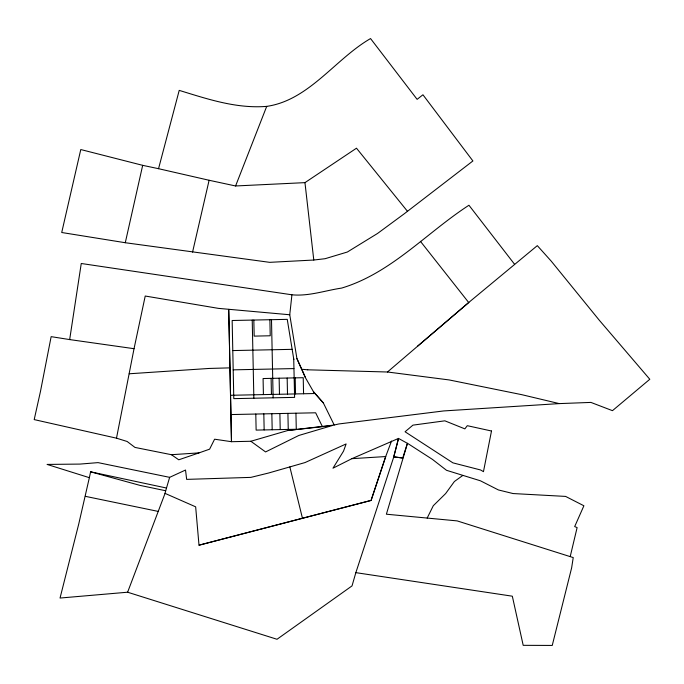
<?xml version="1.0" encoding="UTF-8"?>
<svg xmlns="http://www.w3.org/2000/svg" width="684" height="684" viewBox="0 0 684 684"><rect width="100%" height="100%" fill="white"/><g stroke="black" fill="none" stroke-linecap="round" stroke-linejoin="round"><path stroke-width="1.03" d="M387.452 372.019L468.694 302.516L537.316 245.642L551.227 261.143L599.346 320.3L649.8 379.269L612.462 410.665L590.908 402.414L559.255 403.603L443.694 410.939L338.811 423.96L334.211 425.021L323.352 402.936L313.452 391.658L305.346 377.568L296.916 358.587L289.751 314.76L291.931 294.795C308.766 296.446 325.156 290.529 341.624 288.084C391.111 273.232 426.577 232.705 468.95 205.243L514.59 264.306M334.125 425.038L287.955 430.458L250.848 441.266L231.483 441.702L214.596 439.196L209.612 449.166L199.027 452.885L171.453 454.706L134.97 447.421L127.138 441.479L116.494 438.179L34.2 419.6L40.45 391.522L51.146 336.648L69.665 339.58L81.251 263.494L291.931 294.795M116.494 438.179L134.038 348.695L145.222 296.027L218.384 308.364L289.751 314.76M89.356 477.68L90.604 471.815L166.494 488.025L169.641 477.346L185.526 470.036L186.655 479.381L250.848 477.381L268.547 473.029L305.047 462.555L346.13 443.942L343.53 451.141L332.98 468.189L351.884 458.673L398.558 438.401L393.796 456.844L355.851 572.645L352.029 585.889L277.011 639.275L127.617 592.216L60.038 598.047L78.703 524.175L89.356 477.68L47.085 464.419L79.985 464.085L98.043 462.623L169.641 477.346M125.283 242.726L142.682 165.34L80.78 149.548L61.722 232.509L125.283 242.726L269.693 262.34L313.785 260.031L325.105 258.706L347.335 252.028L377.551 233.458L404.321 213.741L472.901 160.962L422.943 94.777L417.12 99.351L370.548 38.56C335.374 58.824 309.057 100.249 266.709 106.379C236.484 108.816 207.697 99.112 179.217 90.374L158.543 168.692L142.682 165.34M166.494 488.025L164.998 493.361L195.658 506.827L199.001 545.191L371.044 500.431L385.682 456.561L391.522 441.069M192.555 252.139L209.107 180.268L235.587 185.971L304.961 182.637L356.492 148.197L407.313 211.108M570.234 556.468L577.116 527.586L574.68 526.569L583.897 505.775L565.6 496.413L513.06 493.549L498.414 489.949L480.442 480.801L446.524 470.31L432.476 459.417L407.484 443.3L386.383 514.206L457.169 520.9L573.235 557.58L571.636 567.857L552.245 645.439L523.2 645.328L512.325 596.191L355.851 572.645M165.075 493.344L127.617 592.216M235.587 185.971L266.709 106.379M427.175 518.062L433.297 505.715L445.635 493.574L454.398 481.502L462.666 475.551M417.522 346.232L468.779 302.499M199.027 452.885L178.755 459.802L171.453 454.706M199.078 545.174L371.13 500.423L385.759 456.544L351.884 458.673M287.947 430.458L332.031 425.628L298.84 435.46L265.572 451.936L250.848 441.266M129.199 373.78L209.253 368.445L229.995 367.864L228.713 309.373L231.483 441.702L229.995 367.864M232.791 350.576L292.154 349.336M233.193 369.847L293.923 368.582M230.508 395.292L315.016 393.522M230.91 414.564L315.649 412.794L322.301 426.423M307.638 369.805L387.529 372.002L449.149 379.936L521.781 394.677L559.255 403.603M307.714 369.787L301.721 369.266L296.916 358.578M393.796 456.844L402.799 458.015M69.665 339.58L134.038 348.695M85.346 496.327L158.209 511.41M165.596 490.736L140.075 485.401L90.604 471.815M158.543 168.692L209.107 180.268M313.366 391.667L323.352 402.936M420.421 241.315L468.694 302.516M301.798 369.257L305.423 377.551M289.845 466.916L302.456 518.275M293.821 359.519L287.246 319.36L232.158 320.505L233.791 398.644L294.607 397.37L293.727 358.946M304.961 182.637L313.785 260.031M303.568 393.762L303.226 377.705L263.083 378.543L263.417 394.608M295.197 377.876L295.539 393.933M295.941 413.204L296.275 429.261L256.132 430.099L255.79 414.042M287.169 378.047L287.502 394.104M287.913 413.375L288.246 429.432M279.14 378.209L279.474 394.266M279.884 413.538L280.218 429.595M271.497 319.684L273.13 397.823M269.889 319.719L270.223 335.776L254.166 336.118L253.832 320.052M271.112 378.38L271.445 394.437M271.847 413.709L272.189 429.766M263.819 413.871L264.161 429.937M252.225 320.086L253.858 398.225M491.497 431.005L483.46 471.669L480.604 469.976L452.911 462.854L405.065 431.766L412.939 425.14L444.856 420.822L464.864 428.868L467.292 425.687L491.497 431.005M398.481 438.41L393.719 456.852L402.722 458.024L407.399 443.317L398.481 438.41"/></g></svg>
